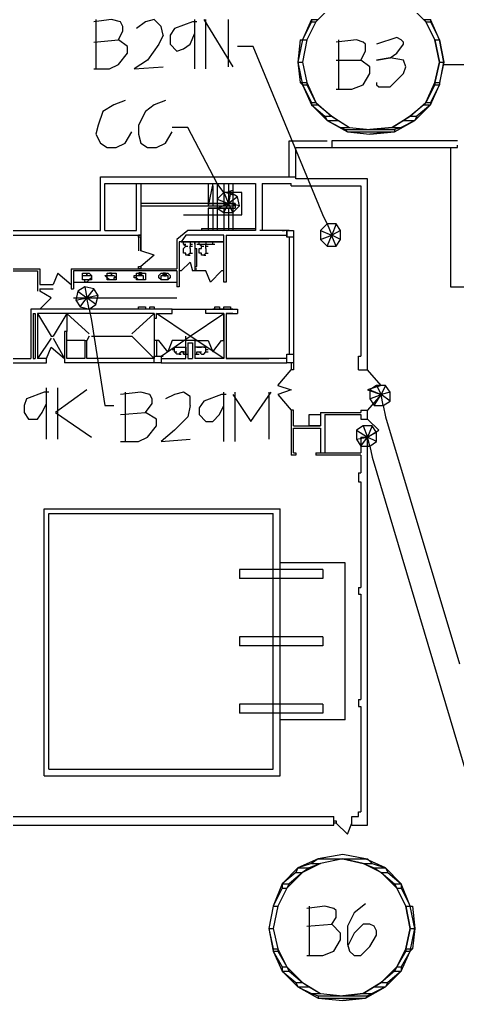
# Model space of a CAD drawing. Extents: x 0 to 97.8, y 0 to 68.3.
# Drawn here: x 16.03 to 28.42, y 0.03 to 27.78 of the extents above; entities that cross this region are included whole.
import ezdxf

# ---------------------------------------------------------------- set-up
doc = ezdxf.new("R2010")
doc.units = 0

msp = doc.modelspace()

# ---------------------------------------------------------------- linework, layer by layer
at = {"layer": 'Layer 1'}
for p, q in [((24.860404, 28.16248), (24.415904, 27.717689)), ((27.527665, 27.717689), (27.082901, 28.16248)), ((18.637438, 27.781269), (18.129439, 27.717769)), ((18.192992, 27.781348), (18.192992, 26.38435)), ((18.891438, 27.717769), (18.637438, 27.781269)), ((19.844042, 27.781375), (19.590043, 27.717848)), ((20.034542, 27.590954), (19.844042, 27.781454)), ((20.986882, 26.384271), (20.986882, 27.781269)), ((21.240935, 27.781269), (22.066434, 26.44777)), ((21.304435, 26.384271), (21.304435, 27.781269)), ((21.939434, 26.44777), (21.939434, 27.781269)), ((24.289037, 27.781454), (24.035037, 27.20969)), ((24.288984, 27.781375), (24.288984, 27.717848)), ((24.288984, 27.781375), (24.479484, 27.781375)), ((24.479484, 27.781375), (24.415719, 27.717848)), ((27.46398, 27.781375), (27.52748, 27.717848)), ((27.46398, 27.781375), (27.65448, 27.781375)), ((27.65448, 27.781375), (27.65448, 27.717848)), ((27.908532, 27.20969), (27.654533, 27.781454)), ((18.954938, 27.591034), (18.891438, 27.717769)), ((18.954938, 27.463769), (18.954938, 27.591034)), ((19.590043, 27.717848), (19.336043, 27.527375)), ((20.098042, 27.336955), (20.034542, 27.590954)), ((20.415436, 27.527296), (20.288436, 27.33706)), ((20.9237, 27.717795), (20.415436, 27.527296)), ((21.050435, 27.717795), (20.9237, 27.717795)), ((24.288984, 27.717795), (24.034984, 27.20977)), ((24.415904, 27.717689), (24.161905, 27.20969)), ((24.415719, 27.717795), (24.161984, 27.20977)), ((24.288984, 27.717848), (24.415719, 27.717848)), ((24.288984, 27.717795), (24.415719, 27.717795)), ((27.52748, 27.717848), (27.65448, 27.717848)), ((27.527559, 27.717795), (27.781559, 27.20977)), ((27.527559, 27.717795), (27.654295, 27.717795)), ((27.781665, 27.20969), (27.527665, 27.717689)), ((27.654295, 27.717795), (27.908294, 27.20977)), ((18.129492, 27.146614), (18.827726, 27.209849)), ((18.827938, 27.20977), (18.954938, 27.463769)), ((19.081938, 27.01927), (18.827938, 27.20977)), ((20.098042, 27.336955), (19.971042, 27.082955)), ((20.288436, 27.33706), (20.288436, 27.083034)), ((20.859935, 27.083034), (20.986935, 27.40056)), ((24.035037, 27.20969), (23.907773, 26.574982)), ((23.971431, 27.209822), (23.907932, 26.575061)), ((23.971431, 27.209822), (24.161931, 27.209822)), ((24.161905, 27.20969), (24.034905, 26.574982)), ((24.161931, 27.209822), (24.034931, 26.575061)), ((24.034984, 27.20977), (24.161984, 27.20977)), ((25.558903, 27.209743), (24.987404, 27.146481)), ((25.050957, 27.209796), (25.050957, 25.813036)), ((25.749403, 27.146481), (25.558903, 27.209743)), ((26.701981, 27.273428), (26.130482, 27.082928)), ((26.828981, 27.209928), (26.701981, 27.273428)), ((26.892481, 27.146402), (26.828981, 27.209928)), ((27.781532, 27.209822), (27.908268, 26.575061)), ((27.781532, 27.209822), (27.908268, 27.209822)), ((27.781559, 27.20977), (27.908294, 27.20977)), ((27.9084, 26.574982), (27.781665, 27.20969)), ((27.908268, 27.209822), (28.035532, 26.575061)), ((28.035532, 26.574982), (27.908532, 27.20969)), ((19.081938, 26.829035), (19.081938, 27.01927)), ((19.971042, 27.082955), (19.653278, 26.638164)), ((20.288436, 27.083034), (20.478936, 26.89227)), ((20.478936, 26.89227), (20.669436, 26.955796)), ((20.669436, 26.955796), (20.859935, 27.083034)), ((22.637907, 27.019376), (22.193407, 27.019376)), ((24.606669, 22.256882), (22.637907, 27.019376)), ((25.812903, 27.083008), (25.749403, 27.146481)), ((25.812903, 26.892217), (25.812903, 27.083008)), ((26.701981, 26.828929), (26.892481, 27.082928)), ((26.892481, 27.082928), (26.892481, 27.146402)), ((18.827938, 26.51127), (19.081938, 26.829035)), ((25.686167, 26.638217), (25.812903, 26.892217)), ((26.511217, 26.701902), (26.130482, 26.638164)), ((26.130482, 26.638164), (26.511217, 26.701902)), ((26.511217, 26.701902), (26.701981, 26.828929)), ((26.892481, 26.638164), (26.511217, 26.701902)), ((18.129439, 26.384271), (18.573938, 26.384271)), ((18.573938, 26.384271), (18.827938, 26.51127)), ((19.653278, 26.638164), (19.272543, 26.384191)), ((19.272543, 26.384191), (20.098042, 26.447929)), ((23.907773, 26.574982), (24.035037, 25.939956)), ((23.907879, 26.574982), (23.971379, 26.003456)), ((23.907879, 26.574982), (24.034878, 26.574982)), ((23.907932, 26.575061), (24.034931, 26.575061)), ((24.034878, 26.574982), (24.161878, 26.003456)), ((24.034905, 26.574982), (24.161905, 26.003456)), ((24.987457, 26.638297), (25.685956, 26.638297)), ((25.940167, 26.447744), (25.686167, 26.638217)), ((25.940167, 26.257509), (25.940167, 26.447744)), ((26.955981, 26.447929), (26.892481, 26.638164)), ((26.892481, 26.257429), (26.955981, 26.447929)), ((27.781665, 26.003456), (27.9084, 26.574982)), ((27.9084, 26.574982), (27.781665, 26.003456)), ((27.908268, 26.575061), (28.035532, 26.575061)), ((27.9084, 26.574982), (27.9084, 26.574982)), ((27.9084, 26.574982), (28.0354, 26.574982)), ((28.0354, 26.574982), (27.9084, 26.003456)), ((27.908532, 25.939956), (28.035532, 26.574982)), ((28.035532, 26.574982), (28.035532, 26.574982)), ((28.035532, 26.511403), (28.861031, 26.511403)), ((25.749403, 25.939718), (25.940167, 26.257509)), ((26.511217, 25.87643), (26.892481, 26.257429)), ((23.971379, 26.003456), (24.161878, 26.003456)), ((23.971431, 26.00343), (24.034931, 25.939903)), ((23.971431, 26.00343), (24.161931, 26.00343)), ((24.034931, 25.939903), (24.161931, 25.939903)), ((24.035011, 25.939877), (24.28901, 25.431851)), ((24.035011, 25.939877), (24.161746, 25.939877)), ((24.035037, 25.939956), (24.289037, 25.368192)), ((24.161746, 25.939877), (24.415746, 25.431851)), ((24.161905, 26.003456), (24.415904, 25.431957)), ((24.161931, 26.00343), (24.161931, 25.939903)), ((24.987404, 25.813009), (25.431903, 25.813009)), ((25.431903, 25.813009), (25.749403, 25.939718)), ((26.130482, 26.00343), (26.130482, 25.939903)), ((26.130482, 25.939903), (26.193982, 25.87643)), ((26.193982, 25.87643), (26.511217, 25.87643)), ((27.781532, 25.939877), (27.527533, 25.431851)), ((27.527665, 25.431957), (27.781665, 26.003456)), ((27.654533, 25.368192), (27.908532, 25.939956)), ((27.908268, 25.939877), (27.654533, 25.431851)), ((27.781532, 26.00343), (27.781532, 25.939903)), ((27.781532, 26.00343), (27.908268, 26.00343)), ((27.781532, 25.939903), (27.908268, 25.939903)), ((27.781532, 25.939877), (27.908268, 25.939877)), ((27.781665, 26.003456), (27.9084, 26.003456)), ((27.908268, 26.00343), (27.908268, 25.939903)), ((18.701017, 25.368431), (18.383518, 25.177957)), ((19.018517, 25.495457), (18.701017, 25.368431)), ((19.844122, 25.368431), (19.590122, 25.177957)), ((20.161357, 25.495457), (19.844122, 25.368431)), ((24.288984, 25.431904), (24.288984, 25.368378)), ((24.288984, 25.431904), (24.415719, 25.431904)), ((24.288984, 25.368378), (24.479484, 25.368378)), ((24.288984, 25.368298), (24.669719, 25.050799)), ((24.288984, 25.368298), (24.479484, 25.368298)), ((24.28901, 25.431851), (24.415746, 25.431851)), ((24.289037, 25.368192), (24.733536, 24.923958)), ((24.415719, 25.431904), (24.479484, 25.368378)), ((24.415904, 25.431957), (24.860404, 25.050693)), ((24.479484, 25.368298), (24.860483, 25.050799)), ((27.082901, 25.050693), (27.527665, 25.431957)), ((27.46398, 25.368298), (27.08298, 25.050799)), ((27.210033, 24.923958), (27.654533, 25.368192)), ((27.65448, 25.368298), (27.27348, 25.050799)), ((27.46398, 25.368298), (27.65448, 25.368298)), ((27.527559, 25.431904), (27.464059, 25.368378)), ((27.464059, 25.368378), (27.654295, 25.368378)), ((27.527533, 25.431851), (27.654533, 25.431851)), ((27.527559, 25.431904), (27.654295, 25.431904)), ((27.654295, 25.431904), (27.654295, 25.368378)), ((18.383518, 25.177957), (18.256518, 24.796667)), ((19.590122, 25.177957), (19.399358, 24.796667)), ((24.669719, 25.050799), (24.860483, 25.050799)), ((24.669851, 25.050746), (24.733351, 24.924011)), ((24.669851, 25.050746), (24.860616, 25.050746)), ((24.860404, 25.050693), (25.368403, 24.733458)), ((24.860616, 25.050746), (25.050851, 24.924011)), ((26.574902, 24.733458), (27.082901, 25.050693)), ((27.082875, 25.050746), (26.892375, 24.924011)), ((27.082875, 25.050746), (27.273639, 25.050746)), ((27.08298, 25.050799), (27.27348, 25.050799)), ((27.273639, 25.050746), (27.209874, 24.924011)), ((18.256518, 24.796667), (18.193018, 24.542693)), ((19.399358, 24.796667), (19.399358, 24.542693)), ((20.796409, 24.733511), (20.35191, 24.733511)), ((21.621908, 23.146013), (20.796409, 24.733511)), ((24.733351, 24.924011), (25.050851, 24.924011)), ((24.733404, 24.923905), (25.114404, 24.733378)), ((24.733404, 24.923905), (25.050904, 24.923905)), ((24.733536, 24.923958), (25.305036, 24.606458)), ((25.050904, 24.923905), (25.368403, 24.733378)), ((25.114404, 24.733378), (25.368403, 24.733378)), ((25.114536, 24.733484), (25.241271, 24.669958)), ((25.114536, 24.733484), (25.368536, 24.733484)), ((25.368403, 24.733458), (25.940167, 24.669958)), ((25.368536, 24.733484), (25.940035, 24.669958)), ((26.574902, 24.733484), (25.940167, 24.669958)), ((25.940167, 24.669958), (26.574902, 24.733458)), ((26.574902, 24.733484), (26.828901, 24.733484)), ((26.892454, 24.923905), (26.574955, 24.733378)), ((26.574955, 24.733378), (26.828954, 24.733378)), ((26.828901, 24.733484), (26.638402, 24.669958)), ((26.638534, 24.606458), (27.210033, 24.923958)), ((27.209954, 24.923905), (26.828954, 24.733378)), ((26.892375, 24.924011), (27.209874, 24.924011)), ((26.892454, 24.923905), (27.209954, 24.923905)), ((18.193018, 24.542693), (18.319753, 24.288667)), ((19.018517, 24.288667), (19.209017, 24.606432)), ((19.399358, 24.542693), (19.462858, 24.288667)), ((20.161357, 24.288667), (20.352121, 24.606432)), ((25.241271, 24.669958), (25.940035, 24.669958)), ((25.241377, 24.669931), (25.304877, 24.606405)), ((25.241377, 24.669931), (26.638375, 24.669931)), ((25.304877, 24.606405), (26.638375, 24.606405)), ((25.304956, 24.606379), (26.638455, 24.606379)), ((25.305036, 24.606458), (25.940035, 24.542693)), ((26.638455, 24.606379), (25.939955, 24.542852)), ((25.940035, 24.542693), (26.638534, 24.606458)), ((25.940167, 24.669958), (26.638402, 24.669958)), ((26.638375, 24.669931), (26.638375, 24.606405)), ((18.319753, 24.288667), (18.510518, 24.161932)), ((18.510518, 24.161932), (18.764517, 24.161932)), ((18.764517, 24.161932), (19.018517, 24.288667)), ((19.462858, 24.288667), (19.653358, 24.161932)), ((19.653358, 24.161932), (19.907357, 24.161932)), ((19.907357, 24.161932), (20.161357, 24.288667)), ((23.653879, 23.336354), (23.653879, 24.352352)), ((23.653879, 24.352352), (24.733378, 24.352352)), ((23.844379, 23.336354), (23.844379, 24.161853)), ((23.844432, 24.161853), (24.86043, 24.161853)), ((24.860536, 24.352379), (24.860536, 24.161853)), ((24.860536, 24.161853), (28.416267, 24.161853)), ((28.416373, 24.352379), (24.860642, 24.352379)), ((28.225953, 24.161959), (28.225953, 20.224964)), ((28.416267, 24.161853), (28.416267, 24.225644)), ((18.319727, 21.812567), (18.319727, 23.336301)), ((18.319727, 23.336301), (23.84422, 23.336301)), ((23.844432, 23.272854), (23.844432, 23.336354)), ((18.446991, 21.812567), (18.446991, 23.146066)), ((18.447044, 23.146119), (22.701539, 23.146119)), ((19.33599, 21.812567), (19.33599, 23.146066)), ((19.462937, 23.145986), (19.462937, 21.685197)), ((20.161357, 23.145986), (22.701618, 23.145986)), ((21.367988, 23.145986), (21.367988, 22.510987)), ((21.494855, 23.146013), (21.36812, 22.511014)), ((21.494723, 23.082486), (21.494723, 22.510987)), ((21.494855, 23.145986), (22.701618, 23.145986)), ((21.812408, 22.892013), (21.621908, 23.146013)), ((21.621987, 23.145986), (21.621987, 22.510987)), ((21.812487, 23.145986), (21.812487, 22.510987)), ((21.939487, 23.145986), (21.939487, 22.510987)), ((22.066487, 23.145986), (22.066487, 21.812488)), ((22.701618, 23.146013), (22.701618, 21.87575)), ((22.701618, 23.145986), (22.701618, 21.812488)), ((22.891853, 23.146066), (22.891853, 21.812567)), ((22.892039, 23.146119), (23.717538, 23.146119)), ((23.717379, 23.082354), (25.686141, 23.082354)), ((23.717485, 23.082301), (23.717485, 23.146066)), ((23.717591, 23.082301), (23.717591, 23.146066)), ((25.876588, 23.272801), (23.844326, 23.272801)), ((25.686088, 23.082301), (25.686088, 18.256307)), ((25.876482, 17.875572), (25.876482, 23.272801)), ((25.876482, 23.209275), (25.876482, 23.209275)), ((25.876482, 23.209275), (25.876482, 23.209275)), ((21.812408, 22.892013), (21.621908, 22.701249)), ((22.002828, 22.892013), (21.812328, 22.892013)), ((21.812328, 22.892013), (21.939593, 22.574513)), ((21.875961, 22.892013), (22.06646, 22.828487)), ((21.876093, 22.891907), (22.066328, 22.955407)), ((22.320328, 22.891907), (21.876093, 22.891907)), ((22.002749, 22.891854), (21.939513, 22.574355)), ((22.193592, 22.764881), (21.939593, 22.574381)), ((22.193513, 22.764881), (22.002749, 22.891854)), ((22.256828, 22.510881), (22.193592, 22.764881)), ((22.320328, 22.256908), (22.320328, 22.891907)), ((22.12996, 22.574381), (19.462964, 22.574381)), ((19.46299, 22.510987), (22.066487, 22.510987)), ((21.36812, 22.574487), (22.129854, 22.574487)), ((21.621908, 22.701249), (21.939408, 22.574513)), ((21.621987, 22.701328), (21.621987, 22.447328)), ((21.621987, 22.447328), (21.939487, 22.574593)), ((21.812487, 22.320593), (21.939487, 22.574302)), ((22.066407, 22.320461), (21.939408, 22.574434)), ((22.256881, 22.510934), (21.939646, 22.574434)), ((22.129854, 22.510987), (22.066354, 22.510987)), ((22.066381, 22.320461), (22.256881, 22.510934)), ((22.129854, 22.574487), (22.129854, 22.447223)), ((22.12996, 22.510881), (22.12996, 22.574381)), ((20.66933, 22.256908), (22.320328, 22.256908)), ((22.066381, 22.447328), (21.367882, 22.447328)), ((21.367882, 22.447328), (21.367882, 21.812567)), ((21.36812, 22.447223), (22.129854, 22.447223)), ((21.494723, 22.447223), (21.494723, 21.812488)), ((21.621987, 22.447328), (21.812487, 22.320593)), ((21.621987, 22.447223), (21.621987, 21.812488)), ((21.812408, 22.320461), (22.066407, 22.320461)), ((21.812487, 22.447223), (21.812487, 21.812488)), ((21.939487, 22.447223), (21.939487, 21.812488)), ((24.733404, 22.002908), (24.606669, 22.256882)), ((24.733404, 22.002908), (24.542904, 21.812382)), ((24.987404, 22.002908), (24.733404, 22.002908)), ((24.733404, 22.002908), (24.860668, 21.685409)), ((24.987536, 22.002961), (24.860536, 21.685462)), ((25.114536, 21.812488), (24.987536, 22.002961)), ((8.477663, 21.685409), (19.462884, 21.685409)), ((9.493661, 21.812409), (18.319886, 21.812409)), ((18.446991, 21.812567), (19.33599, 21.812567)), ((19.399437, 21.621829), (19.399437, 21.685356)), ((19.462937, 21.685197), (19.399437, 21.685197)), ((19.462937, 21.685356), (19.462937, 21.621829)), ((19.462937, 21.685356), (19.462937, 21.24083)), ((20.796435, 21.812462), (20.478936, 21.558462)), ((20.732909, 21.685356), (20.605909, 21.494856)), ((21.812408, 21.685356), (20.732909, 21.685356)), ((22.701618, 21.812514), (20.796356, 21.812514)), ((21.17762, 21.875723), (22.701618, 21.875723)), ((21.17762, 21.875723), (21.17762, 21.812488)), ((21.812408, 20.351831), (21.812408, 21.685329)), ((21.875881, 21.685409), (23.590379, 21.685409)), ((21.875961, 21.685329), (21.875961, 20.351831)), ((23.590379, 21.812409), (22.82838, 21.812409)), ((23.463591, 21.812567), (23.527091, 21.812567)), ((23.590247, 21.812541), (23.781011, 21.812541)), ((23.590247, 21.621777), (23.590247, 21.812541)), ((23.653879, 21.812488), (23.590379, 21.812488)), ((23.590379, 21.812488), (23.590379, 21.621697)), ((23.653879, 21.812488), (23.717379, 21.812488)), ((23.781011, 21.812541), (23.781011, 21.621777)), ((24.542904, 21.812382), (24.860404, 21.685409)), ((24.542984, 21.812488), (24.542984, 21.558462)), ((24.542984, 21.558462), (24.860483, 21.685462)), ((24.733483, 21.367724), (24.860483, 21.685197)), ((24.987404, 21.367803), (24.860404, 21.685276)), ((25.114536, 21.812488), (24.860536, 21.685197)), ((25.114404, 21.558541), (24.860668, 21.685276)), ((25.114536, 21.558488), (25.114536, 21.812488)), ((19.399278, 21.621829), (19.399278, 21.24083)), ((19.462937, 21.621829), (19.399437, 21.621829)), ((19.462937, 21.24083), (19.462937, 21.621829)), ((20.478883, 21.558382), (20.478883, 20.732884)), ((20.542436, 21.494962), (20.542436, 20.224964)), ((21.812514, 21.494935), (20.542515, 21.494935)), ((20.606015, 21.494935), (21.812514, 21.494935)), ((20.66925, 21.431383), (20.733015, 21.431383)), ((20.66933, 21.431383), (20.66933, 21.494883)), ((20.66933, 21.494883), (20.79633, 21.494883)), ((20.66933, 21.431383), (20.73283, 21.367856)), ((20.669436, 21.304409), (20.732936, 21.367909)), ((20.732936, 21.367909), (20.796435, 21.367909)), ((20.733015, 21.367883), (20.796515, 21.367883)), ((20.733015, 21.367883), (20.796515, 21.367883)), ((20.733015, 21.367856), (20.796515, 21.367856)), ((20.733015, 21.367856), (20.796515, 21.367856)), ((20.733015, 21.36783), (20.796515, 21.36783)), ((20.796435, 21.494909), (20.859935, 21.494909)), ((20.860015, 21.494883), (20.860015, 21.431383)), ((20.860015, 21.431383), (20.923515, 21.431383)), ((20.860015, 21.431383), (20.923515, 21.431383)), ((20.860015, 21.431356), (20.860015, 21.36783)), ((20.860015, 21.431356), (20.923515, 21.431356)), ((20.860015, 21.367883), (20.923515, 21.367883)), ((20.860015, 21.367883), (20.923515, 21.367883)), ((20.860015, 21.367856), (20.923515, 21.367856)), ((20.860015, 21.367803), (20.923515, 21.367803)), ((20.860015, 21.367803), (20.923515, 21.367803)), ((20.860015, 21.304515), (20.860015, 21.367724)), ((20.986882, 21.431224), (20.986882, 21.494988)), ((20.986882, 21.494909), (20.986882, 20.669384)), ((21.050435, 21.431383), (21.494935, 21.431383)), ((21.113988, 21.431383), (21.113988, 21.494883)), ((21.113988, 21.494883), (21.240723, 21.494883)), ((21.177488, 21.367856), (21.113988, 21.431383)), ((21.113988, 21.431383), (21.177488, 21.431383)), ((21.113988, 21.431383), (21.177488, 21.431383)), ((21.177488, 21.367856), (21.240723, 21.367856)), ((21.17762, 21.367909), (21.240856, 21.367909)), ((21.17762, 21.304409), (21.17762, 21.367909)), ((21.17762, 21.367803), (21.240856, 21.367803)), ((21.1777, 21.367883), (21.240935, 21.367883)), ((21.1777, 21.367856), (21.240935, 21.367856)), ((21.1777, 21.367856), (21.240935, 21.367856)), ((21.240856, 21.494909), (21.304355, 21.494909)), ((21.304355, 21.431303), (21.367855, 21.431303)), ((21.304355, 21.367803), (21.367855, 21.367803)), ((21.304435, 21.494883), (21.304435, 21.431383)), ((21.304435, 21.431409), (21.367935, 21.431409)), ((21.304435, 21.431383), (21.367935, 21.431383)), ((21.304435, 21.367803), (21.304435, 21.431303)), ((21.304435, 21.367803), (21.367935, 21.367803)), ((21.304435, 21.304515), (21.304435, 21.367724)), ((21.304488, 21.367856), (21.367988, 21.367856)), ((21.304488, 21.367856), (21.367988, 21.367856)), ((21.494855, 21.431383), (21.558355, 21.431383)), ((21.494882, 21.431224), (21.494882, 21.494988)), ((23.781011, 21.621777), (23.590247, 21.621777)), ((23.653826, 21.621777), (23.653826, 18.319781)), ((23.780958, 21.621829), (23.780958, 17.875599)), ((24.542984, 21.558488), (24.733483, 21.367724)), ((24.733404, 21.367803), (24.987404, 21.367803)), ((24.987404, 21.367803), (25.114404, 21.558541)), ((19.399384, 21.240936), (19.399384, 21.240936)), ((19.399384, 21.240936), (19.399384, 21.240936)), ((19.462937, 21.240936), (19.462937, 21.240936)), ((19.462937, 21.240936), (19.462937, 21.240936)), ((19.844042, 21.11383), (19.463043, 21.24083)), ((19.844042, 21.11383), (19.463043, 20.796595)), ((20.66925, 21.177356), (20.66925, 21.240856)), ((20.733015, 21.177383), (20.66925, 21.177383)), ((20.66933, 21.240936), (20.66933, 21.304436)), ((20.732883, 21.11383), (20.732883, 21.17733)), ((20.796515, 21.113883), (20.733015, 21.113883)), ((20.796435, 21.11383), (20.859935, 21.11383)), ((20.860015, 21.177383), (20.796515, 21.113857)), ((20.859935, 21.304409), (20.859935, 21.240909)), ((20.860015, 21.240883), (20.860015, 21.177383)), ((20.860015, 21.177383), (20.923515, 21.177383)), ((20.860015, 21.177356), (20.923515, 21.177356)), ((20.986882, 21.304489), (21.050382, 21.304489)), ((20.986882, 21.304489), (21.050382, 21.304489)), ((21.050382, 20.796489), (21.050382, 21.304489)), ((21.113935, 21.177356), (21.113935, 21.240856)), ((21.1777, 21.177383), (21.113935, 21.177383)), ((21.113988, 21.240936), (21.113988, 21.304436)), ((21.113988, 21.304436), (21.177488, 21.304436)), ((21.17762, 21.11383), (21.17762, 21.17733)), ((21.240856, 21.11383), (21.17762, 21.11383)), ((21.240856, 21.11383), (21.304355, 21.11383)), ((21.240856, 21.113804), (21.304355, 21.113804)), ((21.304435, 21.177383), (21.240935, 21.113857)), ((21.304355, 21.304409), (21.304355, 21.240909)), ((21.304355, 21.240803), (21.304355, 21.177304)), ((21.304435, 21.177383), (21.367935, 21.177383)), ((21.304435, 21.177356), (21.367935, 21.177356)), ((20.860015, 20.923383), (20.606015, 20.669384)), ((20.860094, 20.923277), (20.923594, 20.669278)), ((15.081548, 20.732963), (16.605547, 20.732963)), ((15.208469, 20.669304), (16.541967, 20.669304)), ((16.542047, 20.66941), (16.542047, 20.097911)), ((16.605414, 20.733069), (16.605414, 20.288305)), ((17.113414, 20.605804), (16.986414, 20.288305)), ((17.113467, 20.605831), (17.494202, 20.288331)), ((17.494202, 20.732804), (17.494202, 20.161305)), ((17.494387, 20.732831), (20.478883, 20.732831)), ((17.494413, 20.669304), (17.494413, 20.161305)), ((20.478883, 20.669331), (17.557887, 20.669331)), ((17.557966, 20.669304), (17.557966, 20.161305)), ((17.811886, 20.478963), (17.811886, 20.605672)), ((17.811886, 20.605672), (18.002651, 20.605672)), ((17.811886, 20.415437), (17.811886, 20.542172)), ((17.811886, 20.542172), (18.065886, 20.542172)), ((17.875439, 20.605804), (17.875439, 20.605804)), ((17.875439, 20.605804), (17.875439, 20.605804)), ((17.938992, 20.605804), (17.938992, 20.605804)), ((17.938992, 20.605804), (17.938992, 20.605804)), ((17.938992, 20.605804), (17.938992, 20.605804)), ((17.938992, 20.605804), (17.938992, 20.605804)), ((17.938992, 20.542278), (17.938992, 20.605778)), ((17.938992, 20.605778), (17.938992, 20.542278)), ((17.938992, 20.542278), (17.938992, 20.605778)), ((17.938992, 20.605778), (17.938992, 20.542278)), ((17.938992, 20.542278), (17.938992, 20.542278)), ((18.002651, 20.605672), (18.065886, 20.542172)), ((18.065886, 20.542172), (18.065886, 20.415437)), ((18.065886, 20.542172), (18.065886, 20.478963)), ((18.446991, 20.542278), (18.510491, 20.542278)), ((18.510491, 20.479043), (18.446991, 20.542278)), ((18.446991, 20.542278), (18.446991, 20.542278)), ((18.510491, 20.542278), (18.510491, 20.605778)), ((18.510491, 20.605778), (18.764491, 20.605778)), ((18.510544, 20.478963), (18.510544, 20.542172)), ((18.510544, 20.542172), (18.701044, 20.542172)), ((18.573885, 20.60591), (18.637385, 20.60591)), ((18.637412, 20.605804), (18.573912, 20.605804)), ((18.637412, 20.605804), (18.573912, 20.605804)), ((18.637412, 20.605804), (18.637412, 20.605804)), ((18.637412, 20.605804), (18.637412, 20.605804)), ((18.637412, 20.605804), (18.637412, 20.542304)), ((18.637412, 20.542304), (18.637412, 20.605804)), ((18.637412, 20.542278), (18.637412, 20.605778)), ((18.637412, 20.605778), (18.637412, 20.542278)), ((18.637412, 20.542278), (18.637412, 20.605778)), ((18.637412, 20.605778), (18.637412, 20.542278)), ((18.637412, 20.542278), (18.637412, 20.542278)), ((18.701044, 20.542172), (18.764544, 20.478963)), ((18.764491, 20.605778), (18.764491, 20.415543)), ((19.272517, 20.542278), (19.336017, 20.542278)), ((19.272517, 20.479043), (19.272517, 20.542278)), ((19.272517, 20.542278), (19.272517, 20.542278)), ((19.336017, 20.542278), (19.336017, 20.605778)), ((19.336017, 20.605778), (19.590016, 20.605778)), ((19.33607, 20.478963), (19.33607, 20.542172)), ((19.33607, 20.542172), (19.526569, 20.542172)), ((19.399252, 20.796542), (19.462752, 20.796542)), ((19.399252, 20.733042), (19.399252, 20.796542)), ((19.399252, 20.796542), (19.462752, 20.796542)), ((19.399252, 20.733042), (19.399252, 20.796542)), ((19.462752, 20.733042), (19.399252, 20.733042)), ((19.462752, 20.733042), (19.399252, 20.733042)), ((19.399437, 20.605804), (19.462937, 20.605804)), ((19.415312, 20.621679), (19.478812, 20.621679)), ((19.415312, 20.558179), (19.415312, 20.621679)), ((19.478812, 20.558179), (19.415312, 20.558179)), ((19.462752, 20.796542), (19.462752, 20.733042)), ((19.462752, 20.796542), (19.462752, 20.733042)), ((19.462937, 20.605804), (19.526437, 20.605804)), ((19.462937, 20.605804), (19.462937, 20.605804)), ((19.462937, 20.605804), (19.462937, 20.605804)), ((19.462937, 20.542278), (19.462937, 20.605778)), ((19.462937, 20.605778), (19.462937, 20.542278)), ((19.462937, 20.542278), (19.462937, 20.605778)), ((19.462937, 20.605778), (19.462937, 20.542278)), ((19.462937, 20.542278), (19.462937, 20.542278)), ((19.478812, 20.621679), (19.478812, 20.558179)), ((19.526569, 20.542172), (19.526569, 20.415437)), ((19.590016, 20.605778), (19.590016, 20.415543)), ((19.97091, 20.542278), (20.03441, 20.605778)), ((19.97091, 20.479043), (19.97091, 20.542278)), ((19.97091, 20.542278), (19.97091, 20.542278)), ((20.03441, 20.605778), (20.22491, 20.605778)), ((20.034489, 20.478963), (20.034489, 20.542172)), ((20.034489, 20.542172), (20.224989, 20.542172)), ((20.098016, 20.605778), (20.161251, 20.605778)), ((20.098016, 20.542278), (20.098016, 20.605778)), ((20.098016, 20.605778), (20.161251, 20.605778)), ((20.098016, 20.542278), (20.161251, 20.605778)), ((20.161251, 20.605778), (20.098016, 20.605778)), ((20.098016, 20.605778), (20.098016, 20.605778)), ((20.161251, 20.542278), (20.098016, 20.542278)), ((20.161251, 20.542278), (20.098016, 20.542278)), ((20.098042, 20.605804), (20.161278, 20.605804)), ((20.098042, 20.542278), (20.098042, 20.542278)), ((20.098042, 20.542278), (20.098042, 20.542278)), ((20.113864, 20.589823), (20.177232, 20.589823)), ((20.113864, 20.526456), (20.113864, 20.589823)), ((20.161251, 20.605778), (20.161251, 20.542278)), ((20.161251, 20.605778), (20.161251, 20.542278)), ((20.161357, 20.605751), (20.224857, 20.605751)), ((20.177232, 20.589823), (20.177232, 20.526456)), ((20.22491, 20.605778), (20.28841, 20.542278)), ((20.224989, 20.542172), (20.224989, 20.415437)), ((20.28841, 20.542278), (20.28841, 20.479043)), ((20.478883, 20.66941), (20.478883, 20.224884)), ((20.478883, 20.669384), (20.478883, 20.351884)), ((20.606015, 20.669384), (20.542515, 20.669384)), ((21.304435, 20.66941), (20.9237, 20.66941)), ((20.986882, 20.796489), (21.050382, 20.796489)), ((20.986882, 20.732989), (21.050382, 20.732989)), ((21.431646, 20.351725), (21.304382, 20.669489)), ((21.748908, 20.66941), (21.431673, 20.35191)), ((21.812408, 20.66941), (21.748908, 20.66941)), ((16.605547, 20.288411), (16.986282, 20.288411)), ((16.986361, 20.288252), (16.986361, 20.288252)), ((16.986361, 20.288252), (16.986361, 20.288252)), ((17.557887, 20.351831), (20.478883, 20.351831)), ((17.811886, 20.415437), (17.811886, 20.478963)), ((17.811886, 20.478963), (17.811886, 20.478963)), ((17.875386, 20.415437), (17.811886, 20.415437)), ((18.002651, 20.415437), (17.811886, 20.415437)), ((17.875386, 20.351937), (17.875386, 20.415437)), ((17.938886, 20.351937), (17.875386, 20.351937)), ((18.002651, 20.415437), (17.938886, 20.351937)), ((18.065886, 20.478963), (18.002651, 20.415437)), ((18.065886, 20.415437), (18.002651, 20.415437)), ((18.510491, 20.415543), (18.510491, 20.479043)), ((18.764491, 20.415543), (18.510491, 20.415543)), ((18.57378, 20.415437), (18.510544, 20.478963)), ((18.510544, 20.478963), (18.510544, 20.478963)), ((18.701044, 20.415437), (18.57378, 20.415437)), ((18.764544, 20.478963), (18.701044, 20.478963)), ((18.701044, 20.478963), (18.701044, 20.415437)), ((19.336017, 20.479043), (19.272517, 20.479043)), ((19.336017, 20.415543), (19.336017, 20.479043)), ((19.590016, 20.415543), (19.336017, 20.415543)), ((19.399305, 20.415437), (19.33607, 20.478963)), ((19.33607, 20.478963), (19.33607, 20.478963)), ((19.526569, 20.415437), (19.399305, 20.415437)), ((20.03441, 20.415543), (19.97091, 20.479043)), ((20.22491, 20.415543), (20.03441, 20.415543)), ((20.034489, 20.415437), (20.034489, 20.478963)), ((20.034489, 20.478963), (20.034489, 20.478963)), ((20.224989, 20.415437), (20.034489, 20.415437)), ((20.177232, 20.526456), (20.113864, 20.526456)), ((20.28841, 20.479043), (20.22491, 20.415543)), ((21.875881, 20.351884), (21.812381, 20.351884)), ((16.605414, 20.161305), (16.986414, 20.161305)), ((16.605414, 20.161305), (16.605414, 20.097805)), ((16.922967, 19.907305), (16.605467, 20.097805)), ((16.605494, 20.097858), (16.605494, 20.097858)), ((16.605494, 20.097858), (16.605494, 20.097858)), ((16.605494, 20.097858), (16.605494, 20.097858)), ((16.605494, 20.097858), (16.605494, 20.097858)), ((16.986361, 20.161411), (16.986361, 20.161411)), ((16.986361, 20.161411), (16.986361, 20.161411)), ((17.494334, 20.161411), (17.494334, 20.161411)), ((17.494334, 20.161411), (17.494334, 20.161411)), ((17.494334, 20.161411), (17.494334, 20.161411)), ((17.494334, 20.161411), (17.494334, 20.161411)), ((17.494413, 20.161305), (17.557913, 20.161305)), ((17.685019, 20.097858), (17.621519, 19.843858)), ((17.875439, 20.22499), (17.684939, 20.097964)), ((17.684939, 20.097964), (17.938939, 19.907464)), ((18.129439, 20.161411), (17.875439, 20.224884)), ((17.875439, 20.224884), (17.938939, 19.907385)), ((18.129545, 20.16149), (17.939045, 19.907464)), ((18.256544, 19.97099), (18.129545, 20.16149)), ((20.542383, 20.224884), (20.478883, 20.224884)), ((28.225953, 20.224964), (29.368951, 20.224964)), ((16.923046, 19.907411), (16.605547, 19.589911)), ((17.557887, 19.907332), (20.478883, 19.907332)), ((17.621439, 19.843885), (17.748439, 19.653385)), ((17.621519, 19.843858), (17.939018, 19.907358)), ((17.748439, 19.653385), (17.938939, 19.907385)), ((18.256492, 19.971017), (17.938992, 19.907517)), ((18.002571, 19.589911), (17.939071, 19.907437)), ((18.193071, 19.716858), (17.939071, 19.907358)), ((18.002571, 19.589885), (18.193071, 19.716858)), ((18.192992, 19.717017), (18.256492, 19.971017)), ((20.352148, 19.589832), (16.351388, 19.589832)), ((16.351573, 19.589726), (16.351573, 18.192728)), ((16.415073, 19.462991), (16.415073, 18.192728)), ((16.415073, 19.462991), (16.478309, 19.462991)), ((16.478309, 19.462991), (16.478309, 18.192728)), ((16.541809, 19.462991), (16.541809, 18.192728)), ((19.844148, 19.463097), (16.541888, 19.463097)), ((16.541941, 19.589885), (16.541941, 19.589885)), ((16.541941, 19.589885), (16.541941, 19.589885)), ((16.542047, 19.463097), (16.923046, 18.827833)), ((16.605494, 19.589885), (16.605494, 19.589885)), ((16.605494, 19.589885), (16.605494, 19.589885)), ((17.367546, 19.463097), (16.986282, 18.827833)), ((18.002651, 18.891333), (17.367387, 19.463097)), ((17.367466, 19.463017), (17.367466, 18.954727)), ((17.748572, 19.653438), (18.002571, 19.589911)), ((18.002571, 19.589885), (18.065807, 19.272359)), ((19.208937, 18.891465), (19.843937, 19.462938)), ((19.399252, 19.653279), (19.590016, 19.653279)), ((19.399252, 19.589779), (19.399252, 19.653279)), ((19.590016, 19.589779), (19.399252, 19.589779)), ((19.590016, 19.653279), (19.590016, 19.589779)), ((19.717016, 19.653279), (19.844016, 19.653279)), ((19.717016, 19.589779), (19.717016, 19.653279)), ((19.844016, 19.589779), (19.717016, 19.589779)), ((19.843937, 19.462938), (19.843937, 18.192675)), ((19.844016, 19.653279), (19.844016, 19.589779)), ((19.844042, 19.463017), (19.844042, 19.335991)), ((19.907357, 19.463017), (20.352121, 19.463017)), ((19.907357, 19.335753), (19.907357, 19.463017)), ((20.859988, 18.827886), (19.90749, 19.46315)), ((20.352015, 19.589885), (21.304514, 19.589885)), ((20.352121, 19.463017), (20.352121, 19.589726)), ((20.860015, 18.827912), (21.812514, 19.462885)), ((21.304408, 19.463017), (21.304408, 19.589726)), ((21.812408, 19.463017), (21.304408, 19.463017)), ((21.304435, 19.589858), (22.193434, 19.589858)), ((22.066381, 19.589885), (21.494882, 19.589885)), ((21.812408, 19.463017), (21.494908, 19.463017)), ((21.558514, 19.653279), (21.685514, 19.653279)), ((21.558514, 19.589779), (21.558514, 19.653279)), ((21.685514, 19.589779), (21.558514, 19.589779)), ((21.685514, 19.653279), (21.685514, 19.589779)), ((21.812408, 18.700754), (21.812408, 19.463017)), ((21.812408, 19.463017), (21.812408, 18.192728)), ((21.812514, 19.653279), (22.003013, 19.653279)), ((21.812514, 19.589779), (21.812514, 19.653279)), ((22.003013, 19.589779), (21.812514, 19.589779)), ((22.066381, 19.463017), (21.875881, 19.463017)), ((21.875881, 19.463017), (21.875881, 18.192728)), ((21.875908, 19.46307), (22.193407, 19.46307)), ((21.875961, 19.463017), (21.875961, 18.192728)), ((22.003013, 19.653279), (22.003013, 19.589779)), ((22.193513, 19.589885), (22.193513, 19.46315)), ((18.065807, 19.272359), (18.447071, 16.859388)), ((19.844042, 19.335991), (19.907278, 19.335991)), ((17.303913, 18.954806), (17.303913, 18.066099)), ((17.367466, 18.954727), (17.303966, 18.954727)), ((17.36744, 18.192754), (17.36744, 18.954753)), ((16.923046, 18.764333), (16.542047, 18.192834)), ((16.923046, 18.827912), (16.986282, 18.827912)), ((16.986282, 18.764333), (17.303781, 18.192834)), ((17.875413, 18.700807), (17.367413, 18.700807)), ((17.621439, 18.700754), (17.36744, 18.700754)), ((17.875386, 18.700648), (17.938886, 18.700648)), ((17.875439, 18.700754), (17.875439, 18.192754)), ((17.939045, 18.192807), (17.939045, 18.700807)), ((18.002571, 18.827912), (17.939071, 18.700886)), ((18.06586, 18.827912), (19.208858, 18.827912)), ((19.208858, 18.827912), (19.844122, 18.192913)), ((19.907357, 18.700754), (19.844122, 18.700754)), ((19.844122, 18.700754), (19.844122, 18.256254)), ((19.907357, 18.700754), (19.907357, 18.256228)), ((19.970884, 18.700913), (19.907384, 18.700913)), ((20.224883, 18.383413), (19.970884, 18.700913)), ((20.034489, 18.256387), (20.859988, 18.827886)), ((20.352148, 18.700913), (20.224883, 18.383413)), ((20.732883, 18.700913), (20.352148, 18.700913)), ((20.732883, 18.700754), (20.732883, 18.827754)), ((20.986882, 18.700754), (20.732883, 18.700754)), ((20.732988, 18.192807), (20.732988, 18.700807)), ((20.796435, 18.637492), (20.923435, 18.637492)), ((20.796435, 18.637492), (20.796435, 18.192701)), ((21.812408, 18.192807), (20.859909, 18.827807)), ((20.923435, 18.637492), (20.923435, 18.192701)), ((20.986935, 18.70086), (20.986935, 18.19286)), ((20.986988, 18.700754), (21.367988, 18.700754)), ((21.367988, 18.700754), (21.494723, 18.383519)), ((21.494723, 18.383519), (21.748723, 18.700754)), ((21.748723, 18.700754), (21.812487, 18.700754)), ((21.812381, 18.637386), (21.812381, 18.192887)), ((16.795914, 18.192649), (16.922914, 18.510439)), ((16.922914, 18.510439), (17.303913, 18.192649)), ((20.41533, 18.446701), (20.352095, 18.446701)), ((20.352148, 18.446622), (20.415383, 18.446622)), ((20.41533, 18.446781), (20.41533, 18.51028)), ((20.41533, 18.510201), (20.47883, 18.510201)), ((20.41533, 18.383492), (20.41533, 18.446701)), ((20.41533, 18.383492), (20.47883, 18.383492)), ((20.41533, 18.383492), (20.47883, 18.383492)), ((20.478883, 18.319887), (20.415383, 18.383386)), ((20.478883, 18.510386), (20.542383, 18.510386)), ((20.478883, 18.51036), (20.605883, 18.51036)), ((20.542383, 18.319913), (20.478883, 18.319913)), ((20.542383, 18.320045), (20.606147, 18.320045)), ((20.542462, 18.319939), (20.605962, 18.383413)), ((20.606015, 18.383492), (20.66925, 18.383492)), ((20.606094, 18.510201), (20.66933, 18.510201)), ((20.66933, 18.383492), (20.606094, 18.383492)), ((20.606147, 18.510386), (20.669383, 18.510386)), ((20.606147, 18.51028), (20.669383, 18.51028)), ((20.606147, 18.51028), (20.669383, 18.51028)), ((20.66933, 18.51036), (20.73283, 18.51036)), ((20.66933, 18.510201), (20.73283, 18.510201)), ((20.66933, 18.383492), (20.73283, 18.383492)), ((20.66933, 18.319966), (20.73283, 18.319966)), ((20.669383, 18.510413), (20.732883, 18.510413)), ((20.669383, 18.510386), (20.732883, 18.510386)), ((20.669383, 18.510386), (20.732883, 18.510386)), ((20.669383, 18.383413), (20.732883, 18.383413)), ((20.669383, 18.383386), (20.732883, 18.383386)), ((20.669383, 18.319887), (20.669383, 18.383386)), ((20.669383, 18.319913), (20.732883, 18.319913)), ((20.732883, 18.319887), (20.669383, 18.319887)), ((20.732883, 18.51036), (20.732883, 18.446833)), ((20.732883, 18.446781), (20.732883, 18.320045)), ((20.732883, 18.319887), (20.796383, 18.319887)), ((20.986882, 18.51036), (20.986882, 18.446833)), ((20.986882, 18.446781), (20.986882, 18.320045)), ((20.986882, 18.319887), (21.050382, 18.319887)), ((20.986882, 18.319887), (21.050382, 18.319887)), ((21.050435, 18.510201), (20.986935, 18.510201)), ((21.050382, 18.510413), (21.113882, 18.510413)), ((21.050382, 18.510386), (21.113882, 18.510386)), ((21.050382, 18.510386), (21.113882, 18.510386)), ((21.050382, 18.383413), (21.113882, 18.383413)), ((21.050382, 18.383386), (21.113882, 18.383386)), ((21.050382, 18.319887), (21.050382, 18.383386)), ((21.050382, 18.319913), (21.113882, 18.319913)), ((21.050435, 18.51036), (21.113935, 18.51036)), ((21.113935, 18.510201), (21.050435, 18.510201)), ((21.050435, 18.383492), (21.113935, 18.383492)), ((21.050435, 18.383492), (21.113935, 18.383492)), ((21.050435, 18.319966), (21.113935, 18.319966)), ((21.113882, 18.510386), (21.177647, 18.510386)), ((21.113882, 18.51028), (21.177647, 18.51028)), ((21.113882, 18.51028), (21.177647, 18.51028)), ((21.113988, 18.383492), (21.177488, 18.383492)), ((21.177567, 18.319939), (21.114067, 18.383413)), ((21.240856, 18.51036), (21.11412, 18.51036)), ((21.177647, 18.320045), (21.240882, 18.320045)), ((21.177647, 18.319913), (21.240882, 18.319913)), ((21.240882, 18.510386), (21.304382, 18.510386)), ((21.240882, 18.319887), (21.304382, 18.383386)), ((21.304435, 18.510201), (21.240935, 18.510201)), ((21.304382, 18.446622), (21.367882, 18.446622)), ((21.304435, 18.446781), (21.304435, 18.51028)), ((21.304435, 18.383492), (21.304435, 18.446701)), ((21.304435, 18.383492), (21.367935, 18.383492)), ((21.304435, 18.383492), (21.367935, 18.383492)), ((23.590247, 18.320045), (23.781011, 18.320045)), ((23.590247, 18.066046), (23.590247, 18.320045)), ((23.781011, 18.320045), (23.781011, 18.066046)), ((14.636811, 18.192728), (16.351573, 18.192728)), ((14.63689, 18.065834), (16.795888, 18.065834)), ((16.415073, 18.192728), (16.478309, 18.192728)), ((16.795914, 18.192834), (16.541914, 18.192834)), ((16.795914, 18.06594), (16.795914, 18.192649)), ((16.795914, 18.06594), (16.795914, 18.06594)), ((16.795914, 18.06594), (16.795914, 18.06594)), ((17.303887, 18.06594), (17.303887, 18.06594)), ((17.303887, 18.06594), (17.303887, 18.06594)), ((19.907384, 18.065834), (17.303887, 18.065834)), ((17.875439, 18.192754), (17.36744, 18.192754)), ((19.844042, 18.192807), (17.939045, 18.192807)), ((19.844016, 18.256519), (20.034516, 18.256519)), ((19.844016, 18.066019), (19.844016, 18.256519)), ((20.034516, 18.066019), (19.844016, 18.066019)), ((20.034384, 18.256387), (20.098148, 18.256387)), ((20.034436, 18.06586), (23.590432, 18.06586)), ((20.034489, 18.192807), (20.732988, 18.192807)), ((20.034516, 18.256519), (20.034516, 18.066019)), ((20.796435, 18.192807), (20.923435, 18.192807)), ((21.812408, 18.192728), (20.986909, 18.192728)), ((21.875934, 18.19286), (23.082433, 18.19286)), ((23.590326, 18.192781), (21.876093, 18.192781)), ((23.781011, 18.066046), (23.590247, 18.066046)), ((23.717538, 18.065887), (23.717538, 17.875652)), ((25.622588, 18.256307), (25.686088, 18.256307)), ((25.622615, 17.875572), (25.622615, 18.256307)), ((23.336353, 17.430808), (23.717352, 17.875572)), ((23.781117, 17.875572), (23.717352, 17.875572)), ((23.781011, 17.875519), (23.781011, 17.875519)), ((23.781011, 17.875519), (23.781011, 17.875519)), ((25.622482, 17.875572), (25.876482, 17.875572)), ((25.749376, 17.875519), (25.749376, 17.875519)), ((25.749376, 17.875519), (25.749376, 17.875519)), ((26.257349, 17.430808), (25.876614, 17.875572)), ((16.732494, 17.240414), (16.224494, 17.049888)), ((16.859493, 17.240414), (16.732494, 17.240414)), ((16.795914, 15.906916), (16.795914, 17.367414)), ((17.938992, 17.303967), (17.049993, 16.668942)), ((17.113467, 15.906916), (17.113467, 17.367414)), ((19.462884, 17.240309), (18.891385, 17.176809)), ((19.018517, 17.240414), (19.018517, 15.843416)), ((19.716884, 17.176809), (19.462884, 17.240309)), ((20.66933, 17.240414), (20.41533, 17.176888)), ((20.860015, 17.113282), (20.66925, 17.240282)), ((21.812408, 15.84331), (21.812408, 17.240309)), ((22.12996, 15.84331), (22.12996, 17.240309)), ((22.57438, 16.414836), (23.14588, 17.240335)), ((23.082353, 17.240414), (23.082353, 15.90689)), ((23.336353, 17.430808), (23.717352, 17.304073)), ((23.717352, 17.304073), (23.336353, 17.176809)), ((26.257349, 17.430808), (25.876614, 17.304073)), ((25.876614, 17.304073), (26.257349, 17.176809)), ((26.130482, 17.430808), (25.939982, 17.304073)), ((25.939982, 17.304073), (26.257217, 17.176809)), ((25.940061, 17.303967), (25.940061, 17.049941)), ((26.384481, 17.430808), (26.130482, 17.430808)), ((26.130482, 17.430808), (26.257482, 17.176809)), ((26.384614, 17.430888), (26.257349, 17.176888)), ((26.511349, 17.240388), (26.257349, 17.176888)), ((26.511349, 17.240414), (26.384614, 17.430888)), ((26.511349, 16.986415), (26.511349, 17.240388)), ((16.224494, 17.049888), (16.160994, 16.859415)), ((19.780384, 17.050073), (19.716884, 17.176809)), ((19.780384, 16.922809), (19.780384, 17.050073)), ((20.41533, 17.176888), (20.16133, 17.049888)), ((20.860015, 16.859283), (20.860015, 17.113282)), ((21.240961, 16.986335), (21.113962, 16.7961)), ((21.748961, 17.176835), (21.240961, 16.986335)), ((21.875961, 17.176835), (21.748961, 17.176835)), ((22.066381, 17.176835), (22.57438, 16.414836)), ((23.336353, 17.176835), (23.717352, 16.732336)), ((26.257349, 17.176835), (25.876614, 16.732336)), ((25.940061, 17.049941), (26.257296, 17.176941)), ((25.940061, 17.049994), (26.066797, 16.859203)), ((26.066797, 16.859203), (26.257296, 17.176703)), ((26.511402, 16.986282), (26.257402, 17.176782)), ((26.320929, 16.859283), (26.257429, 17.176782)), ((26.320902, 16.859283), (26.511402, 16.986282)), ((16.160994, 16.859415), (16.160994, 16.668889)), ((16.160994, 16.668889), (16.287994, 16.478415)), ((16.541994, 16.478415), (16.668994, 16.668889)), ((16.668994, 16.668889), (16.795993, 16.922915)), ((17.049993, 16.668942), (18.065727, 15.970442)), ((18.447071, 16.859388), (18.70107, 16.859388)), ((18.891517, 16.605415), (19.590016, 16.668915)), ((19.590149, 16.668809), (19.780384, 16.922809)), ((19.907384, 16.478309), (19.590149, 16.668809)), ((20.860015, 16.859283), (20.796515, 16.542048)), ((21.113962, 16.7961), (21.113962, 16.605336)), ((21.685461, 16.605336), (21.812461, 16.859335)), ((23.780879, 16.732362), (23.717379, 16.732362)), ((23.717379, 16.732362), (23.717379, 15.462364)), ((23.780879, 16.288127), (23.780879, 16.732362)), ((23.781011, 16.732441), (23.781011, 16.732441)), ((23.781011, 16.732441), (23.781011, 16.732441)), ((24.542878, 16.668862), (25.686141, 16.668862)), ((24.542878, 16.668862), (24.542878, 16.288127)), ((25.685982, 16.732309), (25.876482, 16.732309)), ((25.686141, 16.732362), (25.686141, 16.668862)), ((25.749376, 16.732441), (25.749376, 16.732441)), ((25.749376, 16.732441), (25.749376, 16.732441)), ((25.876535, 16.478389), (25.876535, 16.732389)), ((26.066929, 16.859283), (26.320929, 16.859283)), ((26.320902, 16.859283), (26.384402, 16.542048)), ((16.287994, 16.478415), (16.541994, 16.478415)), ((19.907384, 16.288074), (19.907384, 16.478309)), ((20.796515, 16.542048), (20.415251, 16.160783)), ((21.113962, 16.605336), (21.304461, 16.414836)), ((21.304461, 16.414836), (21.494961, 16.414836)), ((21.494961, 16.414836), (21.685461, 16.605336)), ((24.225511, 16.605283), (24.54301, 16.605283)), ((24.225511, 16.288048), (24.225511, 16.605283)), ((24.54301, 16.605283), (24.54301, 16.288048)), ((24.669878, 16.605362), (24.669878, 15.525864)), ((24.669931, 16.605362), (25.686194, 16.605362)), ((25.685982, 16.478309), (25.876482, 16.478309)), ((25.686141, 16.605362), (25.686141, 16.478362)), ((25.749376, 16.478442), (25.749376, 16.478442)), ((25.749376, 16.478442), (25.749376, 16.478442)), ((25.876482, 16.478442), (25.876482, 16.478442)), ((25.876482, 16.478442), (25.876482, 16.478442)), ((26.194034, 16.160889), (25.876535, 16.478389)), ((26.384402, 16.542048), (28.479899, 9.556792)), ((19.653384, 15.97031), (19.907384, 16.288074)), ((20.415251, 16.160783), (20.034516, 15.843284)), ((23.780879, 16.288127), (24.542878, 16.288127)), ((23.780879, 16.224363), (24.542878, 16.224363)), ((23.780879, 15.525864), (23.780879, 16.224363)), ((24.54301, 16.288048), (24.225511, 16.288048)), ((24.542878, 16.224363), (24.542878, 15.525864)), ((25.749376, 16.288021), (25.558877, 16.160995)), ((25.558877, 16.160995), (25.876376, 15.970522)), ((25.558929, 16.160889), (25.558929, 15.90689)), ((26.00335, 16.288021), (25.74935, 16.288021)), ((25.74935, 16.288021), (25.876614, 15.970522)), ((26.003482, 16.288074), (25.876482, 15.970601)), ((26.130482, 16.09731), (25.876482, 15.97031)), ((25.876561, 15.970469), (26.194061, 16.160942)), ((26.130482, 16.097336), (26.003482, 16.288074)), ((26.130482, 15.84331), (26.130482, 16.09731)), ((18.891385, 15.84331), (19.399384, 15.84331)), ((19.399384, 15.84331), (19.653384, 15.97031)), ((20.034516, 15.843284), (20.860015, 15.906784)), ((25.558929, 15.90689), (25.876429, 15.97039)), ((25.558929, 15.906916), (25.685929, 15.716416)), ((25.685929, 15.716416), (25.876429, 15.970416)), ((25.686062, 15.970469), (25.876561, 15.970469)), ((25.686141, 15.970363), (25.686141, 15.525864)), ((25.876482, 4.98485), (25.876482, 15.970601)), ((25.876482, 15.970469), (25.876482, 15.970469)), ((25.876482, 15.970469), (25.876482, 15.970469)), ((25.876482, 15.970469), (25.876482, 15.970469)), ((25.876482, 15.970469), (25.876482, 15.970469)), ((25.940061, 15.716469), (25.876561, 15.970442)), ((26.130561, 15.843178), (25.876561, 15.970442)), ((25.940061, 15.716469), (26.130561, 15.843178)), ((25.686062, 15.716469), (25.940061, 15.716469)), ((25.940061, 15.716469), (26.003297, 15.398943)), ((23.844379, 15.462364), (23.717379, 15.462364)), ((23.780879, 15.525864), (23.844379, 15.525864)), ((23.844326, 15.525811), (23.844326, 15.462575)), ((24.415878, 15.525864), (24.415878, 15.462364)), ((24.415878, 15.525864), (25.686141, 15.525864)), ((25.686141, 15.462364), (24.415878, 15.462364)), ((25.686141, 15.462364), (25.686141, 14.954364)), ((26.003297, 15.398943), (29.178293, 4.730692)), ((25.622509, 14.954523), (25.622509, 14.700523)), ((25.622509, 14.954523), (25.686009, 14.954523)), ((25.622509, 14.700523), (25.686009, 14.700523)), ((25.686115, 14.700576), (25.686115, 11.715815)), ((16.732282, 6.381928), (16.732282, 13.938419)), ((16.732388, 13.938339), (23.399879, 13.938339)), ((23.399773, 6.381902), (23.399773, 13.938392)), ((16.859388, 13.811339), (23.20938, 13.811339)), ((16.859546, 6.572401), (16.859546, 13.811392)), ((23.209538, 6.572401), (23.209538, 13.811392)), ((24.606536, 12.223921), (22.256775, 12.223921)), ((22.256775, 12.223921), (22.256775, 11.969895)), ((25.241271, 12.414394), (23.399773, 12.414394)), ((24.606536, 12.223921), (24.606536, 11.969895)), ((25.241271, 7.9694), (25.241271, 12.414394)), ((24.606536, 11.969895), (22.256775, 11.969895)), ((25.622509, 11.715948), (25.622509, 11.525448)), ((25.622509, 11.715948), (25.686009, 11.715948)), ((25.622509, 11.525448), (25.686009, 11.525448)), ((25.686115, 11.52558), (25.686115, 8.540819)), ((22.256775, 10.318897), (22.256775, 10.064897)), ((24.606536, 10.318897), (22.256775, 10.318897)), ((24.606536, 10.318897), (24.606536, 10.064897)), ((24.606536, 10.064897), (22.256775, 10.064897)), ((24.606536, 8.413846), (22.256775, 8.413846)), ((22.256775, 8.413846), (22.256775, 8.159846)), ((24.606536, 8.413846), (24.606536, 8.159846)), ((25.622509, 8.540952), (25.622509, 8.350452)), ((25.622509, 8.540952), (25.686009, 8.540952)), ((25.622509, 8.350452), (25.686009, 8.350452)), ((25.686009, 8.350452), (25.686009, 5.365956)), ((24.606536, 8.159846), (22.256775, 8.159846)), ((25.241271, 7.9694), (23.399773, 7.9694)), ((16.859388, 6.572348), (23.20938, 6.572348)), ((16.732388, 6.381849), (23.399879, 6.381849)), ((25.622509, 5.23885), (25.622509, 5.36585)), ((25.622509, 5.36585), (25.686009, 5.36585)), ((2.444906, 5.238956), (24.923877, 5.238956)), ((24.923745, 5.111797), (24.987245, 5.111797)), ((24.923745, 5.048297), (24.923745, 5.111797)), ((24.923745, 5.111797), (24.987245, 5.111797)), ((24.923745, 5.048297), (24.923745, 5.111797)), ((24.987245, 5.048297), (24.923745, 5.048297)), ((24.987245, 5.048297), (24.923745, 5.048297)), ((24.923877, 4.984877), (24.923877, 5.238877)), ((24.987245, 5.111797), (24.987245, 5.048297)), ((24.987245, 5.111797), (24.987245, 5.048297)), ((25.304956, 4.730824), (24.987457, 5.048324)), ((25.304877, 4.730877), (25.431877, 5.048377)), ((25.431824, 4.984824), (25.431824, 5.238824)), ((25.431824, 5.048403), (25.431824, 5.048403)), ((25.431824, 5.048403), (25.431824, 5.048403)), ((25.431824, 5.048403), (25.431824, 5.048403)), ((25.431824, 5.048403), (25.431824, 5.048403)), ((25.431877, 5.238877), (25.622376, 5.238877)), ((2.444747, 4.984824), (24.923719, 4.984824)), ((25.431718, 4.984824), (25.876482, 4.984824)), ((25.431877, 4.984877), (25.876376, 4.984877)), ((24.288984, 3.905325), (23.907984, 3.77859)), ((24.47951, 4.032325), (23.908011, 3.778352)), ((24.542878, 3.905325), (24.034878, 3.651352)), ((24.542984, 3.905325), (24.225484, 3.77859)), ((24.479431, 4.032457), (24.288931, 3.905431)), ((24.288931, 3.905431), (24.542931, 3.905431)), ((24.288984, 3.905325), (24.542984, 3.905325)), ((25.177824, 4.159299), (24.479325, 4.032563)), ((24.479325, 4.032563), (25.812823, 4.032563)), ((24.479431, 4.032457), (25.17793, 4.032457)), ((25.177745, 4.159351), (24.47951, 4.032325)), ((25.177877, 4.032325), (24.542878, 3.905325)), ((25.17793, 4.032457), (24.542931, 3.905431)), ((25.813009, 4.032325), (25.177745, 4.159351)), ((25.177824, 4.032457), (25.749323, 3.905431)), ((25.177824, 4.032457), (25.876588, 4.032457)), ((25.749376, 3.905325), (25.177877, 4.032325)), ((25.749323, 3.905431), (26.003323, 3.905431)), ((26.257376, 3.651352), (25.749376, 3.905325)), ((25.749376, 3.905325), (26.066876, 3.77859)), ((25.749376, 3.905325), (26.003376, 3.905325)), ((26.384508, 3.778352), (25.813009, 4.032325)), ((25.876588, 4.032457), (26.003323, 3.905431)), ((26.003376, 3.905325), (26.384376, 3.77859)), ((23.908011, 3.778352), (23.463511, 3.334117)), ((23.844326, 3.651352), (23.463591, 3.334117)), ((24.034878, 3.651352), (23.590379, 3.206826)), ((24.03509, 3.651352), (23.653826, 3.334117)), ((23.844326, 3.651352), (24.03509, 3.651352)), ((23.907879, 3.778458), (23.844379, 3.651458)), ((23.844379, 3.651458), (24.034878, 3.651458)), ((23.907879, 3.778458), (24.225378, 3.778458)), ((23.907984, 3.77859), (24.225484, 3.77859)), ((24.225378, 3.778458), (24.034878, 3.651458)), ((26.066876, 3.77859), (26.384376, 3.77859)), ((26.066929, 3.778458), (26.257429, 3.651458)), ((26.066929, 3.778458), (26.384428, 3.778458)), ((26.257349, 3.651352), (26.638349, 3.334117)), ((26.257349, 3.651352), (26.448114, 3.651352)), ((26.70214, 3.206826), (26.257376, 3.651352)), ((26.257429, 3.651458), (26.447928, 3.651458)), ((26.384428, 3.778458), (26.447928, 3.651458)), ((26.829007, 3.334117), (26.384508, 3.778352)), ((26.448114, 3.651352), (26.828848, 3.334117)), ((23.463511, 3.334117), (23.209512, 2.698853)), ((23.463459, 3.334011), (23.463459, 3.207011)), ((23.463459, 3.334011), (23.653958, 3.334011)), ((23.463591, 3.334117), (23.653826, 3.334117)), ((23.653958, 3.334011), (23.590194, 3.207011)), ((26.638349, 3.334117), (26.828848, 3.334117)), ((26.638455, 3.334011), (26.701954, 3.207011)), ((26.638455, 3.334011), (26.828954, 3.334011)), ((26.828954, 3.334011), (26.828954, 3.207011)), ((27.083007, 2.698853), (26.829007, 3.334117)), ((23.463459, 3.206932), (23.209459, 2.698933)), ((23.590379, 3.206826), (23.336379, 2.698853)), ((23.590194, 3.206932), (23.336459, 2.698933)), ((23.463459, 3.207011), (23.590194, 3.207011)), ((23.463459, 3.206932), (23.590194, 3.206932)), ((26.701954, 3.207011), (26.828954, 3.207011)), ((26.702034, 3.206932), (26.956034, 2.698933)), ((26.702034, 3.206932), (26.828769, 3.206932)), ((26.956139, 2.698853), (26.70214, 3.206826)), ((26.828769, 3.206932), (27.082769, 2.698933)), ((23.209512, 2.698853), (23.082247, 2.063854)), ((23.209485, 2.698933), (23.082486, 2.063907)), ((23.336379, 2.698853), (23.20938, 2.063854)), ((23.209459, 2.698933), (23.336459, 2.698933)), ((23.209485, 2.698933), (23.336221, 2.698933)), ((23.336221, 2.698933), (23.209485, 2.063907)), ((24.669878, 2.698853), (24.161878, 2.635353)), ((24.225431, 2.698906), (24.225431, 1.301908)), ((24.923877, 2.635353), (24.669878, 2.698853)), ((24.987377, 2.571853), (24.923877, 2.635353)), ((24.987377, 2.381354), (24.987377, 2.571853)), ((25.49543, 2.508486), (25.30493, 2.127486)), ((25.812929, 2.762512), (25.49543, 2.508486)), ((26.956007, 2.698933), (27.082742, 2.063907)), ((26.956007, 2.698933), (27.146507, 2.698933)), ((26.956034, 2.698933), (27.082769, 2.698933)), ((27.082875, 2.063854), (26.956139, 2.698853)), ((27.210007, 2.063854), (27.083007, 2.698853)), ((27.146507, 2.698933), (27.210007, 2.063907)), ((24.860642, 2.190854), (24.987377, 2.381354)), ((23.082247, 2.063854), (23.209512, 1.429093)), ((23.082353, 2.063854), (23.209353, 1.492355)), ((23.082353, 2.063854), (23.209353, 2.063854)), ((23.082486, 2.063907), (23.209485, 2.063907)), ((23.209353, 2.063854), (23.336353, 1.492355)), ((23.20938, 2.063854), (23.336379, 1.492355)), ((24.161931, 2.127407), (24.86043, 2.190907)), ((25.114642, 1.936854), (24.860642, 2.190854)), ((25.30493, 2.127486), (25.30493, 1.619487)), ((25.749429, 2.190986), (25.49543, 1.936987)), ((25.939929, 2.190986), (25.749429, 2.190986)), ((26.066929, 2.127486), (25.939929, 2.190986)), ((26.130429, 2.000486), (26.066929, 2.127486)), ((26.130429, 1.873487), (26.130429, 2.000486)), ((26.956139, 1.492355), (27.082875, 2.063854)), ((27.082875, 2.063854), (26.956139, 1.492355)), ((27.082742, 2.063907), (27.210007, 2.063907)), ((27.082875, 2.063854), (27.082875, 2.063854)), ((27.082875, 2.063854), (27.209874, 2.063854)), ((27.083007, 1.429093), (27.210007, 2.063854)), ((27.209874, 2.063854), (27.146375, 1.492355)), ((27.210007, 2.063854), (27.210007, 2.063854)), ((24.923877, 1.428855), (25.114642, 1.746619)), ((25.114642, 1.746619), (25.114642, 1.936854)), ((25.49543, 1.936987), (25.30493, 1.555722)), ((25.939929, 1.555722), (26.130429, 1.873487)), ((23.209353, 1.492355), (23.336353, 1.492355)), ((23.209485, 1.492302), (23.209485, 1.429067)), ((23.209485, 1.492302), (23.336221, 1.492302)), ((23.209485, 1.429067), (23.336221, 1.429067)), ((23.209485, 1.428987), (23.463485, 0.984197)), ((23.209485, 1.428987), (23.336221, 1.428987)), ((23.209512, 1.429093), (23.463511, 0.857329)), ((23.336221, 1.492302), (23.336221, 1.429067)), ((23.336221, 1.428987), (23.59022, 0.984197)), ((23.336379, 1.492355), (23.590379, 0.984355)), ((24.606642, 1.301855), (24.923877, 1.428855)), ((25.30493, 1.619487), (25.36843, 1.428987)), ((25.36843, 1.428987), (25.49543, 1.301723)), ((25.686194, 1.301723), (25.939929, 1.555722)), ((26.956007, 1.428987), (26.702007, 0.984197)), ((26.70214, 0.984355), (26.956139, 1.492355)), ((26.829007, 0.857329), (27.083007, 1.429093)), ((27.082742, 1.428987), (26.829007, 0.984197)), ((26.956007, 1.492302), (26.956007, 1.429067)), ((26.956007, 1.492302), (27.146507, 1.492302)), ((26.956007, 1.429067), (27.082742, 1.429067)), ((26.956007, 1.428987), (27.082742, 1.428987)), ((26.956139, 1.492355), (27.146375, 1.492355)), ((27.146507, 1.492302), (27.082742, 1.429067)), ((24.161878, 1.301855), (24.606642, 1.301855)), ((25.49543, 1.301723), (25.686194, 1.301723)), ((23.463459, 0.984303), (23.463459, 0.857567)), ((23.463459, 0.984303), (23.590194, 0.984303)), ((23.463459, 0.857567), (23.653958, 0.857567)), ((23.463459, 0.857461), (23.844194, 0.539935)), ((23.463459, 0.857461), (23.653958, 0.857461)), ((23.463485, 0.984197), (23.59022, 0.984197)), ((23.463511, 0.857329), (23.908011, 0.413121)), ((23.590194, 0.984303), (23.653958, 0.857567)), ((23.590379, 0.984355), (24.034878, 0.539856)), ((23.653958, 0.857461), (24.034958, 0.539935)), ((26.257376, 0.539856), (26.70214, 0.984355)), ((26.638455, 0.857461), (26.257455, 0.539935)), ((26.384508, 0.413121), (26.829007, 0.857329)), ((26.828954, 0.857461), (26.447955, 0.539935)), ((26.638455, 0.857461), (26.828954, 0.857461)), ((26.702034, 0.984303), (26.638534, 0.857567)), ((26.638534, 0.857567), (26.828769, 0.857567)), ((26.702007, 0.984197), (26.829007, 0.984197)), ((26.702034, 0.984303), (26.828769, 0.984303)), ((26.828769, 0.984303), (26.828769, 0.857567)), ((23.844194, 0.539935), (24.034958, 0.539935)), ((23.844326, 0.539909), (23.907826, 0.413174)), ((23.844326, 0.539909), (24.03509, 0.539909)), ((23.907826, 0.413174), (24.225325, 0.413174)), ((23.907879, 0.413041), (24.288878, 0.222277)), ((23.907879, 0.413041), (24.225378, 0.413041)), ((23.908011, 0.413121), (24.47951, 0.095621)), ((24.034878, 0.539856), (24.542878, 0.222356)), ((24.03509, 0.539909), (24.225325, 0.413174)), ((24.225378, 0.413041), (24.542878, 0.222277)), ((25.749376, 0.222356), (26.257376, 0.539856)), ((26.066929, 0.413041), (25.749429, 0.222277)), ((25.813009, 0.095621), (26.384508, 0.413121)), ((26.384428, 0.413041), (26.003429, 0.222277)), ((26.257349, 0.539909), (26.066849, 0.413174)), ((26.066849, 0.413174), (26.384349, 0.413174)), ((26.066929, 0.413041), (26.384428, 0.413041)), ((26.257349, 0.539909), (26.448114, 0.539909)), ((26.257455, 0.539935), (26.447955, 0.539935)), ((26.448114, 0.539909), (26.384349, 0.413174)), ((24.288878, 0.222277), (24.542878, 0.222277)), ((24.288984, 0.222356), (24.479484, 0.159121)), ((24.288984, 0.222356), (24.542984, 0.222356)), ((24.479431, 0.159042), (24.479431, 0.095542)), ((24.479431, 0.159042), (25.876429, 0.159042)), ((24.479431, 0.095542), (25.812929, 0.095542)), ((24.479431, 0.095489), (25.812929, 0.095489)), ((24.479484, 0.159121), (25.177718, 0.159121)), ((24.47951, 0.095621), (25.177745, 0.031857)), ((24.542878, 0.222356), (25.177877, 0.159121)), ((24.542984, 0.222356), (25.177718, 0.159121)), ((25.177745, 0.031857), (25.813009, 0.095621)), ((25.177877, 0.159121), (25.749376, 0.222356)), ((25.749376, 0.222356), (25.177877, 0.159121)), ((25.177877, 0.159121), (25.876376, 0.159121)), ((25.812929, 0.095489), (25.17793, 0.031989)), ((25.749376, 0.222356), (26.003376, 0.222356)), ((25.749429, 0.222277), (26.003429, 0.222277)), ((25.876429, 0.159042), (25.812929, 0.095542)), ((26.003376, 0.222356), (25.876376, 0.159121))]:
    msp.add_line(p, q, dxfattribs=at)

doc.saveas('drawing.dxf')
